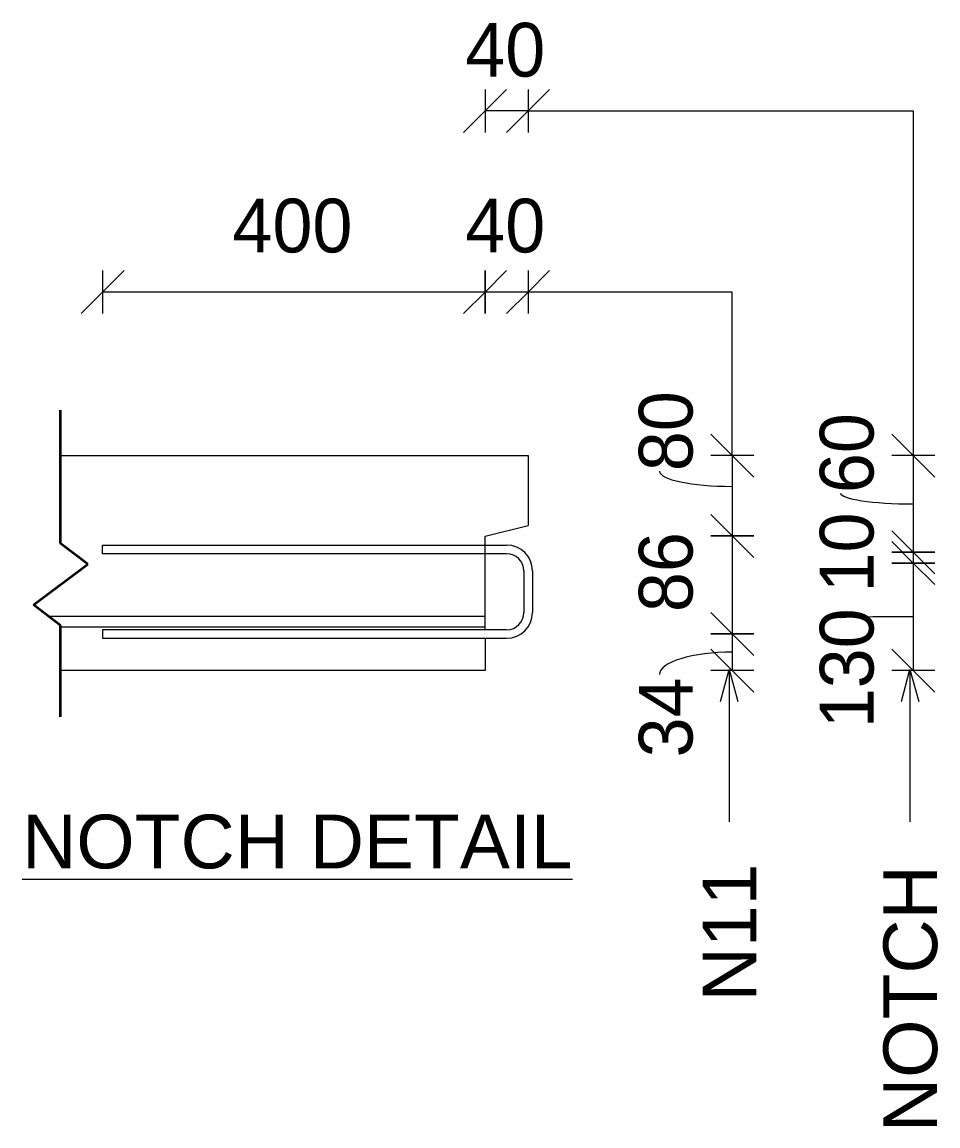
# Model space of a CAD drawing. Header units: millimetres. Extents: x 1421 to 26924, y -2138 to 20093.
# Drawn here: x 22873 to 23725, y 17512 to 18539 of the extents above; entities that cross this region are included whole.
import ezdxf

# ---------------------------------------------------------------- set-up
doc = ezdxf.new("R2010")
doc.units = ezdxf.units.MM
doc.layers.add('A-DETL', color=90, linetype='Continuous', lineweight=18)
doc.layers.add('G-ANNO-TEXT', color=231, linetype='Continuous', lineweight=9)
doc.styles.add('Arial_3', font='arial.ttf', dxfattribs={"height": 50})
doc.styles.add('Nirmala UI Semilight_1', font='NirmalaS.ttf', dxfattribs={"height": 50})

msp = doc.modelspace()

# ---------------------------------------------------------------- linework, layer by layer
at = {"layer": 'A-DETL', "color": 7}
for p, q in [((23303.5, 18456.1), (23323.5, 18476.1)), ((23303.5, 18476.1), (23303.5, 18456.1)), ((23363.5, 18476.1), (23343.5, 18456.1)), ((23343.5, 18476.1), (23343.5, 18456.1)), ((23303.5, 18456.1), (23283.5, 18436.1)), ((23343.5, 18456.1), (23303.5, 18456.1)), ((23303.5, 18456.1), (23303.5, 18436.1)), ((23343.5, 18456.1), (23323.5, 18436.1)), ((23343.5, 18456.1), (23343.5, 18436.1)), ((23343.5, 18456.1), (23701.8, 18456.1)), ((23701.8, 18456.1), (23701.8, 18135.4)), ((22947.5, 18307.5), (22947.5, 18287.5)), ((22947.5, 18287.5), (22967.5, 18307.5)), ((23303.5, 18287.5), (23303.5, 18307.5)), ((23303.5, 18307.5), (23303.5, 18287.5)), ((23303.5, 18287.5), (23323.5, 18307.5)), ((23323.5, 18307.5), (23303.5, 18287.5)), ((23343.5, 18307.5), (23343.5, 18287.5)), ((23343.5, 18287.5), (23363.5, 18307.5)), ((22947.5, 18287.5), (22927.5, 18267.5)), ((23303.5, 18287.5), (22947.5, 18287.5)), ((22947.5, 18287.5), (22947.5, 18267.5)), ((23303.5, 18287.5), (23283.5, 18267.5)), ((23283.5, 18267.5), (23303.5, 18287.5)), ((23343.5, 18287.5), (23303.5, 18287.5)), ((23303.5, 18287.5), (23303.5, 18267.5)), ((23303.5, 18267.5), (23303.5, 18287.5)), ((23323.5, 18267.5), (23343.5, 18287.5)), ((23343.5, 18287.5), (23343.5, 18267.5)), ((23533.4, 18287.5), (23343.5, 18287.5)), ((23533.4, 18135.4), (23533.4, 18287.5)), ((23533.4, 18135.4), (23513.4, 18155.4)), ((23701.8, 18135.4), (23681.8, 18155.4)), ((22908.5, 18135.4), (23343.5, 18135.4)), ((23343.5, 18135.4), (23343.5, 18070.4)), ((23533.4, 18135.4), (23513.4, 18135.4)), ((23553.4, 18115.4), (23533.4, 18135.4)), ((23533.4, 18135.4), (23533.4, 18060.6)), ((23553.4, 18135.4), (23533.4, 18135.4)), ((23701.8, 18135.4), (23681.8, 18135.4)), ((23721.8, 18115.4), (23701.8, 18135.4)), ((23701.8, 18135.4), (23701.8, 18045.4)), ((23721.8, 18135.4), (23701.8, 18135.4)), ((23533.4, 18060.6), (23513.4, 18080.6)), ((23513.4, 18080.6), (23533.4, 18060.6)), ((23303.5, 18060.4), (23343.5, 18070.4)), ((23303.5, 17973.4), (23303.5, 18060.4)), ((23533.4, 18060.6), (23513.4, 18060.6)), ((23513.4, 18060.6), (23533.4, 18060.6)), ((23533.4, 18060.6), (23553.4, 18060.6)), ((23553.4, 18060.6), (23533.4, 18060.6)), ((23533.4, 18060.6), (23553.4, 18040.6)), ((23553.4, 18040.6), (23533.4, 18060.6)), ((23533.4, 18060.6), (23533.4, 17969.4)), ((23701.8, 18045.4), (23681.8, 18065.4)), ((23681.8, 18065.4), (23701.8, 18045.4)), ((23701.8, 18035.4), (23681.8, 18055.4)), ((23681.8, 18055.4), (23701.8, 18035.4)), ((22947.5, 18044.1), (22947.5, 18052.1)), ((22947.5, 18052.1), (23323.5, 18052.1)), ((23701.8, 18045.4), (23681.8, 18045.4)), ((23681.8, 18045.4), (23701.8, 18045.4)), ((23701.8, 18045.4), (23721.8, 18045.4)), ((23721.8, 18045.4), (23701.8, 18045.4)), ((23701.8, 18045.4), (23721.8, 18025.4)), ((23721.8, 18025.4), (23701.8, 18045.4)), ((23701.8, 18045.4), (23701.8, 18035.4)), ((23323.5, 18044.1), (22947.5, 18044.1)), ((23701.8, 18035.4), (23681.8, 18035.4)), ((23681.8, 18035.4), (23701.8, 18035.4)), ((23701.8, 18035.4), (23721.8, 18035.4)), ((23721.8, 18035.4), (23701.8, 18035.4)), ((23701.8, 18035.4), (23721.8, 18015.4)), ((23721.8, 18015.4), (23701.8, 18035.4)), ((23701.8, 18035.4), (23701.8, 17935.4)), ((23339.5, 18028.1), (23339.5, 17989.4)), ((23347.5, 18028.1), (23347.5, 17989.4)), ((23303.5, 17985.6), (22897.6, 17985.6)), ((23533.4, 17969.4), (23513.4, 17989.4)), ((23513.4, 17989.4), (23533.4, 17969.4)), ((23303.5, 17975.6), (22908.5, 17975.6)), ((23323.5, 17973.4), (22947.5, 17973.4)), ((22947.5, 17973.4), (22947.5, 17965.4)), ((22947.5, 17965.4), (23323.5, 17965.4)), ((23303.5, 17965.4), (23303.5, 17935.4)), ((23533.4, 17969.4), (23513.4, 17969.4)), ((23513.4, 17969.4), (23533.4, 17969.4)), ((23533.4, 17969.4), (23553.4, 17969.4)), ((23553.4, 17969.4), (23533.4, 17969.4)), ((23533.4, 17969.4), (23553.4, 17949.4)), ((23553.4, 17949.4), (23533.4, 17969.4)), ((23533.4, 17969.4), (23533.4, 17935.4)), ((23533.4, 17935.4), (23513.4, 17955.4)), ((23701.8, 17935.4), (23681.8, 17955.4)), ((23303.5, 17935.4), (22908.5, 17935.4)), ((23533.4, 17935.4), (23513.4, 17935.4)), ((23522.5, 17906.5), (23530.5, 17936.5)), ((23530.5, 17936.5), (23530.5, 17796)), ((23530.5, 17936.5), (23538.5, 17906.5)), ((23553.4, 17935.4), (23533.4, 17935.4)), ((23533.4, 17935.4), (23553.4, 17915.4)), ((23701.8, 17935.4), (23681.8, 17935.4)), ((23690.8, 17906.5), (23698.8, 17936.5)), ((23698.8, 17936.5), (23698.8, 17796)), ((23698.8, 17936.5), (23706.9, 17906.5)), ((23721.8, 17935.4), (23701.8, 17935.4)), ((23701.8, 17935.4), (23721.8, 17915.4)), ((23530.5, 17796), (23530.5, 17794.6)), ((23698.8, 17796), (23698.8, 17794.7))]:
    msp.add_line(p, q, dxfattribs=at)
at = {"layer": 'A-DETL', "color": 250, "lineweight": 35}
for p, q in [((22908.5, 18053.5), (22908.5, 18177.5)), ((22933.9, 18034.5), (22908.5, 18053.5)), ((22883.1, 17996.4), (22933.9, 18034.5)), ((22908.5, 17977.3), (22883.1, 17996.4)), ((22908.5, 17892.3), (22908.5, 17977.3))]:
    msp.add_line(p, q, dxfattribs=at)
at = {"layer": 'A-DETL', "color": 7}
for centre, radius, start, end in [((23323.5, 18028.1), 24, 0, 90), ((23323.5, 18028.1), 16, 0, 90), ((23323.5, 17989.4), 16, 270, 0), ((23323.5, 17989.4), 24, 270, 0)]:
    msp.add_arc(centre, radius, start, end, dxfattribs=at)
for centre, ratio, start_param, end_param in [((23533.4, 18120.9), 0.209345, 3.141593, 4.712389), ((23701.8, 18100.5), 0.149102, 3.141593, 4.712389), ((23701.8, 17984.5), 0.013219, 1.570796, 3.141593), ((23533.4, 17931.8), 0.305683, 1.570796, 3.141593)]:
    msp.add_ellipse(centre, major_axis=(67.6, 0), ratio=ratio, start_param=start_param, end_param=end_param, dxfattribs=at)

# ---------------------------------------------------------------- texts
at = {"layer": 'G-ANNO-TEXT', "color": 7, "char_height": 50, "attachment_point": 1}
for s, insert, width, style in [('40', (23285, 18538), 91.392, 'Nirmala UI Semilight_1'), ('400', (23068.4, 18374.4), 136.287, 'Nirmala UI Semilight_1'), ('40', (23285, 18374.4), 91.392, 'Nirmala UI Semilight_1'), ('\\LNOTCH DETAIL', (22872.6, 17801.3), 622.11, 'Arial_3')]:
    msp.add_mtext(s, dxfattribs=dict(at, insert=insert, width=width, style=style))
at = {"layer": 'G-ANNO-TEXT', "color": 7, "char_height": 50, "attachment_point": 1, "rotation": 90}
for s, insert, width, style in [('80', (23446.5, 18120.9), 89.789, 'Nirmala UI Semilight_1'), ('60', (23614.9, 18100.5), 89.789, 'Nirmala UI Semilight_1'), ('10', (23614.9, 18008.1), 76.962, 'Nirmala UI Semilight_1'), ('86', (23446.5, 17989.8), 89.789, 'Nirmala UI Semilight_1'), ('130', (23614.9, 17881.7), 121.856, 'Nirmala UI Semilight_1'), ('34', (23446.5, 17854.6), 91.392, 'Nirmala UI Semilight_1'), ('N11', (23505.8, 17627.6), 153.924, 'Arial_3'), ('NOTCH', (23674.1, 17506), 301.435, 'Arial_3')]:
    msp.add_mtext(s, dxfattribs=dict(at, insert=insert, width=width, style=style))

doc.saveas('drawing.dxf')
